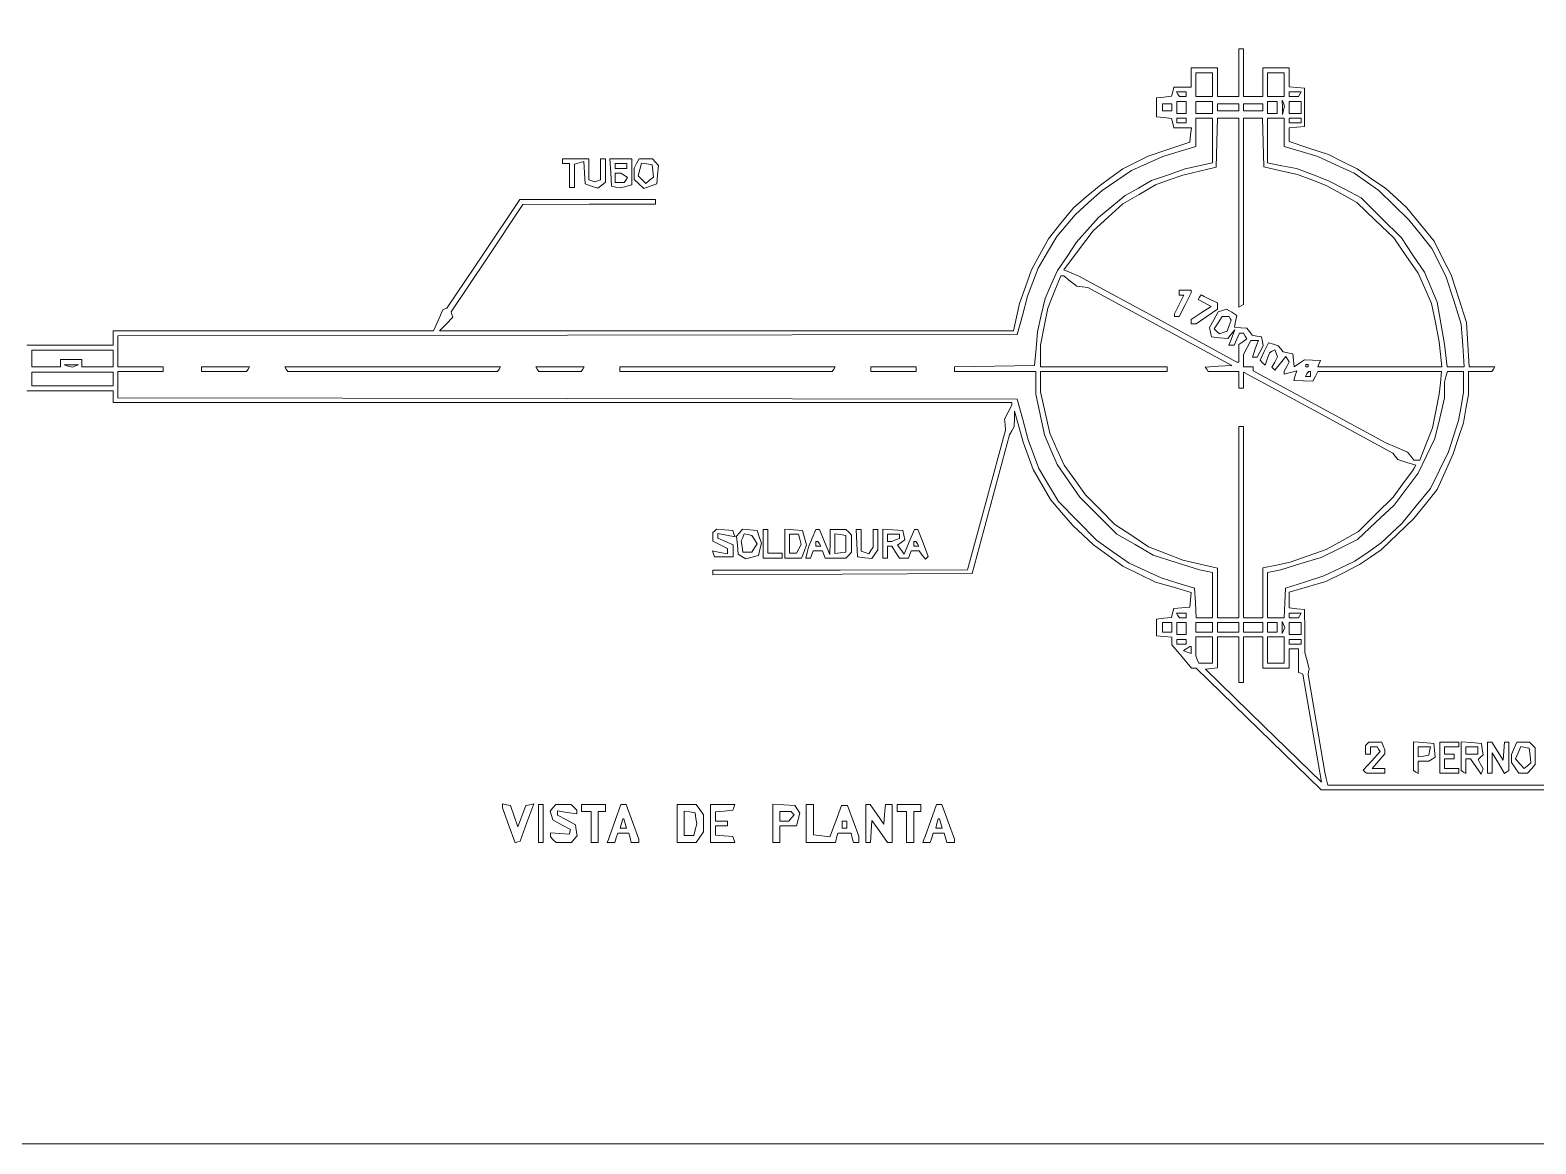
# Paper-space layout 'AN-21-DGE-076-A' of a CAD drawing. Header units: metres, sheet in millimetres. Extents: x 12 to 193, y 4 to 291.
# Drawn here: x 72.6 to 152.3, y 57.5 to 116.4 of the extents above; entities that cross this region are included whole.
import ezdxf

# ---------------------------------------------------------------- set-up
doc = ezdxf.new("R2010")
doc.units = ezdxf.units.M
doc.layers.add('DGE_CONTORNOS', color=7, linetype='Continuous', lineweight=0)
doc.layers.add('DGE_DATOS', color=7, linetype='Continuous', lineweight=0)

# ---------------------------------------------------------------- blocks, each defined once
blk = doc.blocks.new('LP_REF_DGE_MT_076_A')
at = {"layer": 'DGE_CONTORNOS'}
for points in [[(193.113, 163.694), (193.113, 57.519), (117.987, 57.519), (42.86, 57.519), (42.86, 163.694), (42.86, 269.87), (117.987, 269.87), (193.113, 269.87)], [(135.188, 113.547), (135.188, 112.915), (134.745, 112.915), (134.302, 112.915), (134.302, 113.547), (134.302, 114.179), (134.745, 114.179), (135.188, 114.179)], [(138.982, 113.547), (138.982, 112.915), (138.539, 112.915), (138.097, 112.915), (138.097, 113.547), (138.097, 114.179), (138.539, 114.179), (138.982, 114.179)], [(133.796, 113.041), (133.796, 112.915), (133.614, 112.915), (133.432, 112.915), (133.354, 113.041), (133.276, 113.168), (133.536, 113.168), (133.796, 113.168)], [(139.804, 113.041), (139.726, 112.915), (139.48, 112.915), (139.235, 112.915), (139.235, 113.041), (139.235, 113.168), (139.558, 113.168), (139.882, 113.168)], [(133.038, 112.346), (133.038, 112.156), (132.785, 112.156), (132.532, 112.156), (132.532, 112.346), (132.532, 112.535), (132.785, 112.535), (133.038, 112.535)], [(133.796, 112.346), (133.796, 112.029), (133.543, 112.029), (133.29, 112.029), (133.29, 112.346), (133.29, 112.662), (133.543, 112.662), (133.796, 112.662)], [(135.188, 112.346), (135.188, 112.029), (134.745, 112.029), (134.302, 112.029), (134.302, 112.346), (134.302, 112.662), (134.745, 112.662), (135.188, 112.662)], [(136.579, 112.346), (136.579, 112.156), (136.01, 112.156), (135.441, 112.156), (135.441, 112.346), (135.441, 112.535), (136.01, 112.535), (136.579, 112.535)], [(137.844, 112.346), (137.844, 112.156), (137.338, 112.156), (136.832, 112.156), (136.832, 112.346), (136.832, 112.535), (137.338, 112.535), (137.844, 112.535)], [(138.602, 112.346), (138.602, 112.029), (138.35, 112.029), (138.097, 112.029), (138.097, 112.346), (138.097, 112.662), (138.35, 112.662), (138.602, 112.662)], [(138.943, 112.19), (138.885, 111.966), (138.88, 112.346), (138.875, 112.725), (138.938, 112.569), (139.001, 112.414)], [(139.867, 112.346), (139.867, 112.029), (139.551, 112.029), (139.235, 112.029), (139.235, 112.346), (139.235, 112.662), (139.551, 112.662), (139.867, 112.662)], [(135.188, 110.595), (135.188, 109.414), (134.46, 109.256), (133.733, 109.098), (132.848, 108.785), (131.964, 108.471), (131.267, 108.078), (130.571, 107.685), (129.861, 107.098), (129.151, 106.512), (128.573, 105.86), (127.994, 105.209), (127.485, 104.459), (126.975, 103.708), (126.65, 102.974), (126.326, 102.24), (126.126, 101.36), (125.926, 100.48), (125.845, 99.583), (125.765, 98.686), (123.647, 98.652), (121.528, 98.617), (121.528, 98.493), (121.528, 98.37), (123.678, 98.37), (125.828, 98.37), (125.833, 97.769), (125.838, 97.169), (126.067, 96.093), (126.296, 95.018), (126.629, 94.237), (126.962, 93.456), (127.561, 92.593), (128.16, 91.73), (129.142, 90.754), (130.125, 89.778), (131.085, 89.216), (132.046, 88.653), (133.269, 88.269), (134.492, 87.885), (134.84, 87.813), (135.188, 87.741), (135.188, 86.542), (135.188, 85.343), (134.751, 85.343), (134.314, 85.343), (134.277, 86.129), (134.239, 86.914), (133.354, 87.185), (132.468, 87.457), (131.621, 87.844), (130.773, 88.231), (129.913, 88.838), (129.054, 89.446), (128.042, 90.474), (127.03, 91.503), (126.513, 92.375), (125.996, 93.248), (125.712, 94.007), (125.427, 94.765), (125.141, 95.841), (124.855, 96.916), (101.058, 96.948), (77.262, 96.979), (77.262, 97.675), (77.262, 98.37), (78.463, 98.37), (79.665, 98.37), (79.665, 98.497), (79.665, 98.623), (78.463, 98.623), (77.262, 98.623), (77.262, 99.445), (77.262, 100.266), (101.059, 100.298), (124.856, 100.33), (125.127, 101.342), (125.399, 102.354), (125.682, 103.099), (125.965, 103.845), (126.458, 104.68), (126.951, 105.516), (127.433, 106.09), (127.915, 106.665), (128.627, 107.308), (129.339, 107.952), (130.116, 108.479), (130.892, 109.007), (131.723, 109.38), (132.554, 109.752), (133.428, 110.018), (134.302, 110.283), (134.302, 111.03), (134.302, 111.776), (134.745, 111.776), (135.188, 111.776)], [(136.579, 106.773), (136.579, 101.77), (136.705, 101.848), (136.832, 101.926), (136.832, 106.851), (136.832, 111.776), (137.333, 111.776), (137.835, 111.776), (137.871, 110.484), (137.907, 109.192), (138.792, 108.99), (139.678, 108.787), (140.436, 108.503), (141.195, 108.218), (142.005, 107.767), (142.814, 107.316), (143.795, 106.379), (144.775, 105.443), (145.421, 104.508), (146.067, 103.574), (146.423, 102.774), (146.778, 101.975), (146.982, 100.963), (147.185, 99.951), (147.251, 99.287), (147.317, 98.623), (144.039, 98.623), (140.76, 98.623), (140.826, 98.793), (140.891, 98.964), (140.474, 98.976), (140.057, 98.988), (139.781, 98.808), (139.504, 98.628), (139.464, 98.972), (139.425, 99.316), (139.175, 99.364), (138.925, 99.411), (138.795, 99.574), (138.666, 99.736), (138.405, 99.813), (138.144, 99.89), (137.924, 99.427), (137.704, 98.965), (137.832, 98.837), (137.961, 98.708), (138.084, 99.033), (138.207, 99.357), (138.343, 99.441), (138.478, 99.524), (138.55, 99.336), (138.622, 99.149), (138.475, 98.875), (138.329, 98.601), (138.408, 98.522), (138.487, 98.443), (138.777, 98.807), (139.067, 99.171), (139.157, 99.026), (139.247, 98.881), (139.114, 98.634), (138.982, 98.387), (138.982, 98.313), (138.982, 98.239), (139.312, 98.322), (139.642, 98.404), (139.563, 98.155), (139.484, 97.906), (139.988, 97.886), (140.492, 97.866), (140.627, 98.118), (140.761, 98.37), (144.03, 98.37), (147.298, 98.37), (147.242, 97.769), (147.185, 97.169), (147.003, 96.283), (146.821, 95.398), (146.486, 94.544), (146.151, 93.69), (145.997, 93.69), (145.843, 93.69), (145.671, 93.897), (145.499, 94.104), (144.928, 94.349), (144.357, 94.594), (140.847, 96.499), (137.338, 98.405), (137.338, 98.514), (137.338, 98.623), (137.085, 98.623), (136.832, 98.623), (136.832, 98.945), (136.832, 99.268), (137.025, 99.641), (137.218, 100.014), (137.418, 100.014), (137.618, 100.014), (137.527, 99.793), (137.435, 99.572), (137.372, 99.35), (137.308, 99.129), (137.428, 99.129), (137.548, 99.129), (137.708, 99.428), (137.869, 99.728), (137.823, 99.965), (137.777, 100.201), (137.529, 100.249), (137.281, 100.297), (137.144, 100.483), (137.008, 100.67), (136.676, 100.69), (136.345, 100.71), (136.406, 101.026), (136.468, 101.342), (136.199, 101.506), (135.931, 101.67), (135.704, 101.598), (135.478, 101.527), (135.255, 101.113), (135.032, 100.7), (135.079, 100.452), (135.126, 100.204), (135.562, 100.162), (135.999, 100.121), (136.179, 100.352), (136.36, 100.583), (136.292, 100.394), (136.224, 100.204), (136.135, 99.983), (136.046, 99.761), (136.189, 99.761), (136.331, 99.761), (136.475, 100.077), (136.619, 100.394), (136.718, 100.394), (136.817, 100.394), (136.907, 100.248), (136.997, 100.102), (136.788, 99.949), (136.579, 99.797), (136.579, 99.336), (136.579, 98.876), (136.526, 98.876), (136.473, 98.876), (132.293, 101.151), (128.112, 103.425), (127.713, 103.588), (127.314, 103.751), (128.095, 104.786), (128.875, 105.822), (129.66, 106.529), (130.445, 107.237), (131.304, 107.744), (132.162, 108.252), (132.885, 108.508), (133.607, 108.764), (134.492, 108.977), (135.377, 109.189), (135.413, 110.483), (135.449, 111.776), (136.014, 111.776), (136.579, 111.776)], [(133.796, 111.65), (133.796, 111.523), (133.543, 111.523), (133.29, 111.523), (133.29, 111.65), (133.29, 111.776), (133.543, 111.776), (133.796, 111.776)], [(138.982, 111.03), (138.982, 110.283), (139.87, 110.014), (140.758, 109.744), (141.717, 109.307), (142.675, 108.87), (143.327, 108.406), (143.978, 107.941), (144.778, 107.171), (145.578, 106.401), (146.184, 105.642), (146.791, 104.883), (147.171, 104.125), (147.552, 103.366), (147.948, 102.125), (148.345, 100.885), (148.425, 99.754), (148.505, 98.623), (148.052, 98.623), (147.598, 98.623), (147.526, 99.224), (147.455, 99.824), (147.261, 100.933), (147.068, 102.041), (146.731, 102.83), (146.395, 103.619), (145.786, 104.531), (145.178, 105.443), (144.11, 106.504), (143.042, 107.565), (142.182, 108.016), (141.322, 108.467), (140.472, 108.787), (139.622, 109.106), (138.859, 109.256), (138.097, 109.406), (138.097, 110.591), (138.097, 111.776), (138.539, 111.776), (138.982, 111.776)], [(139.867, 111.65), (139.867, 111.523), (139.551, 111.523), (139.235, 111.523), (139.235, 111.65), (139.235, 111.776), (139.551, 111.776), (139.867, 111.776)], [(100.786, 109.5), (100.786, 109.373), (100.976, 109.373), (101.166, 109.373), (101.166, 108.741), (101.166, 108.109), (101.292, 108.109), (101.419, 108.109), (101.419, 108.726), (101.419, 109.344), (101.665, 109.408), (101.912, 109.473), (101.95, 108.888), (101.988, 108.303), (102.328, 108.184), (102.668, 108.065), (102.866, 108.229), (103.063, 108.393), (103.063, 109.009), (103.063, 109.626), (102.936, 109.626), (102.81, 109.626), (102.81, 109.071), (102.81, 108.515), (102.652, 108.457), (102.494, 108.399), (102.336, 108.454), (102.177, 108.509), (102.177, 109.068), (102.177, 109.626), (101.482, 109.626), (100.786, 109.626)], [(103.341, 108.9), (103.379, 108.174), (103.61, 108.13), (103.842, 108.086), (104.148, 108.163), (104.454, 108.24), (104.454, 108.933), (104.454, 109.626), (103.879, 109.626), (103.303, 109.626)], [(104.201, 109.247), (104.201, 109.12), (103.885, 109.12), (103.569, 109.12), (103.569, 109.247), (103.569, 109.373), (103.885, 109.373), (104.201, 109.373)], [(104.711, 109.382), (104.581, 109.137), (104.581, 108.832), (104.581, 108.527), (104.837, 108.295), (105.094, 108.062), (105.438, 108.183), (105.782, 108.303), (105.822, 108.784), (105.862, 109.265), (105.711, 109.445), (105.561, 109.626), (105.202, 109.626), (104.842, 109.626)], [(105.567, 108.983), (105.605, 108.656), (105.403, 108.488), (105.2, 108.32), (105, 108.52), (104.801, 108.72), (104.885, 109.055), (104.969, 109.39), (105.249, 109.35), (105.529, 109.31)], [(104.059, 108.753), (104.234, 108.643), (104.147, 108.502), (104.06, 108.362), (103.814, 108.362), (103.569, 108.362), (103.569, 108.614), (103.569, 108.867), (103.727, 108.866), (103.885, 108.864)], [(127.657, 103.157), (128.003, 102.886), (128.295, 102.854), (128.588, 102.821), (132.4, 100.754), (136.213, 98.686), (135.507, 98.648), (134.801, 98.61), (134.875, 98.49), (134.95, 98.37), (135.764, 98.37), (136.579, 98.37), (136.579, 97.927), (136.579, 97.485), (136.705, 97.485), (136.832, 97.485), (136.832, 97.915), (136.832, 98.346), (140.774, 96.202), (144.717, 94.058), (144.853, 93.888), (144.989, 93.718), (145.465, 93.568), (145.94, 93.417), (145.853, 93.269), (145.765, 93.121), (145.256, 92.426), (144.748, 91.73), (143.83, 90.822), (142.912, 89.914), (142.054, 89.434), (141.195, 88.953), (140.247, 88.617), (139.298, 88.282), (138.571, 88.132), (137.844, 87.981), (137.844, 86.662), (137.844, 85.343), (137.338, 85.343), (136.832, 85.343), (136.832, 90.402), (136.832, 95.461), (136.705, 95.461), (136.579, 95.461), (136.579, 90.402), (136.579, 85.343), (136.01, 85.343), (135.441, 85.343), (135.441, 86.661), (135.441, 87.979), (134.531, 88.186), (133.621, 88.393), (132.711, 88.746), (131.8, 89.1), (130.907, 89.693), (130.014, 90.287), (129.234, 91.072), (128.455, 91.857), (127.898, 92.635), (127.341, 93.413), (126.955, 94.266), (126.568, 95.118), (126.328, 96.206), (126.087, 97.295), (126.084, 97.833), (126.081, 98.37), (129.433, 98.37), (132.785, 98.37), (132.785, 98.497), (132.785, 98.623), (129.433, 98.623), (126.081, 98.623), (126.081, 99.197), (126.081, 99.772), (126.276, 100.747), (126.471, 101.722), (126.814, 102.575), (127.156, 103.428), (127.234, 103.429), (127.312, 103.429)], [(133.417, 102.544), (133.417, 102.417), (133.546, 102.417), (133.675, 102.417), (133.42, 101.916), (133.164, 101.416), (133.164, 101.347), (133.164, 101.279), (133.288, 101.279), (133.413, 101.279), (133.731, 101.907), (134.049, 102.535), (134.049, 102.603), (134.049, 102.67), (133.733, 102.67), (133.417, 102.67)], [(134.5, 102.303), (134.421, 102.176), (134.763, 101.997), (135.105, 101.818), (134.577, 101.468), (134.049, 101.119), (134.049, 101.009), (134.049, 100.9), (134.185, 100.9), (134.32, 100.9), (134.88, 101.285), (135.441, 101.671), (135.441, 101.834), (135.441, 101.997), (135.093, 102.172), (134.745, 102.346), (134.662, 102.388), (134.578, 102.431)], [(136.114, 101.184), (136.17, 101.089), (136.061, 100.802), (135.953, 100.514), (135.751, 100.437), (135.55, 100.36), (135.413, 100.497), (135.276, 100.634), (135.488, 100.956), (135.699, 101.279), (135.879, 101.279), (136.058, 101.279)], [(77.009, 99.066), (77.009, 98.623), (76.187, 98.623), (75.365, 98.623), (75.365, 98.813), (75.365, 99.002), (74.796, 99.002), (74.226, 99.002), (74.226, 98.813), (74.226, 98.623), (73.468, 98.623), (72.709, 98.623), (72.709, 99.066), (72.709, 99.508), (74.859, 99.508), (77.009, 99.508)], [(77.009, 97.975), (77.009, 97.611), (74.859, 97.611), (72.709, 97.611), (72.709, 97.972), (72.709, 98.333), (74.859, 98.336), (77.009, 98.339)], [(75.019, 98.666), (74.864, 98.604), (74.64, 98.662), (74.416, 98.72), (74.796, 98.725), (75.175, 98.729)], [(81.688, 98.497), (81.688, 98.37), (82.883, 98.37), (84.077, 98.37), (84.155, 98.497), (84.233, 98.623), (82.961, 98.623), (81.688, 98.623)], [(86.178, 98.497), (86.256, 98.37), (91.806, 98.37), (97.356, 98.37), (97.435, 98.497), (97.513, 98.623), (91.806, 98.623), (86.1, 98.623)], [(99.458, 98.497), (99.536, 98.37), (100.66, 98.37), (101.783, 98.37), (101.861, 98.497), (101.939, 98.623), (100.66, 98.623), (99.38, 98.623)], [(103.822, 98.497), (103.822, 98.37), (109.442, 98.37), (115.063, 98.37), (115.141, 98.497), (115.219, 98.623), (109.521, 98.623), (103.822, 98.623)], [(117.102, 98.497), (117.102, 98.37), (118.303, 98.37), (119.505, 98.37), (119.505, 98.497), (119.505, 98.623), (118.303, 98.623), (117.102, 98.623)], [(148.468, 97.824), (148.468, 97.278), (148.335, 96.528), (148.202, 95.777), (147.936, 94.955), (147.67, 94.133), (147.195, 93.157), (146.72, 92.181), (145.962, 91.26), (145.204, 90.339), (144.654, 89.823), (144.104, 89.307), (143.413, 88.823), (142.721, 88.34), (141.895, 87.952), (141.069, 87.565), (140.057, 87.235), (139.045, 86.906), (139.007, 86.125), (138.97, 85.343), (138.533, 85.343), (138.097, 85.343), (138.097, 86.542), (138.097, 87.741), (138.444, 87.815), (138.792, 87.89), (139.864, 88.21), (140.937, 88.531), (141.895, 89.013), (142.854, 89.495), (143.824, 90.401), (144.795, 91.308), (145.434, 92.151), (146.072, 92.995), (146.512, 93.909), (146.951, 94.824), (147.203, 95.906), (147.456, 96.989), (147.457, 97.395), (147.459, 97.801), (147.535, 98.085), (147.612, 98.37), (148.04, 98.37), (148.468, 98.37)], [(140.373, 98.244), (140.373, 98.117), (140.239, 98.117), (140.105, 98.117), (140.183, 98.244), (140.262, 98.37), (140.317, 98.37), (140.373, 98.37)], [(140.247, 98.686), (140.247, 98.623), (140.183, 98.623), (140.12, 98.623), (140.12, 98.686), (140.12, 98.749), (140.183, 98.749), (140.247, 98.749)], [(108.845, 89.944), (108.754, 89.854), (108.754, 89.625), (108.754, 89.397), (109.134, 89.201), (109.513, 89.004), (109.513, 88.865), (109.513, 88.726), (109.123, 88.804), (108.734, 88.882), (108.786, 88.725), (108.839, 88.568), (109.334, 88.568), (109.829, 88.568), (109.829, 88.884), (109.829, 89.201), (109.418, 89.382), (109.007, 89.562), (109.007, 89.68), (109.007, 89.798), (109.463, 89.712), (109.919, 89.627), (109.864, 89.793), (109.81, 89.959), (109.372, 89.997), (108.935, 90.035)], [(110.158, 89.848), (110.003, 89.661), (110.042, 89.191), (110.082, 88.72), (110.284, 88.594), (110.486, 88.468), (110.82, 88.552), (111.153, 88.635), (111.237, 88.967), (111.32, 89.299), (111.205, 89.629), (111.089, 89.959), (110.702, 89.998), (110.314, 90.036)], [(112.548, 89.271), (112.548, 88.505), (112.994, 88.505), (113.44, 88.505), (113.572, 88.853), (113.705, 89.201), (113.597, 89.58), (113.489, 89.959), (113.019, 89.999), (112.548, 90.038)], [(117.734, 89.271), (117.734, 88.505), (117.86, 88.505), (117.987, 88.505), (117.987, 88.821), (117.987, 89.137), (118.099, 89.137), (118.211, 89.137), (118.418, 88.821), (118.625, 88.505), (118.862, 88.505), (119.098, 88.505), (119.171, 88.695), (119.244, 88.884), (119.455, 88.884), (119.666, 88.884), (119.828, 88.663), (119.99, 88.442), (120.066, 88.518), (120.142, 88.595), (119.869, 89.309), (119.596, 90.023), (119.504, 90.023), (119.412, 90.023), (119.14, 89.369), (118.868, 88.715), (118.694, 88.954), (118.519, 89.192), (118.71, 89.331), (118.9, 89.47), (118.853, 89.715), (118.807, 89.959), (118.27, 89.998), (117.734, 90.037)], [(110.953, 89.485), (111.093, 89.264), (110.953, 89.043), (110.814, 88.821), (110.574, 88.821), (110.335, 88.821), (110.294, 89.115), (110.252, 89.409), (110.325, 89.599), (110.398, 89.788), (110.606, 89.747), (110.814, 89.707)], [(111.41, 89.264), (111.41, 88.505), (111.916, 88.505), (112.422, 88.505), (112.422, 88.631), (112.422, 88.758), (112.043, 88.758), (111.663, 88.758), (111.663, 89.39), (111.663, 90.023), (111.537, 90.023), (111.41, 90.023)], [(113.349, 89.496), (113.421, 89.223), (113.296, 88.99), (113.172, 88.758), (112.987, 88.758), (112.801, 88.758), (112.801, 89.264), (112.801, 89.77), (113.04, 89.77), (113.278, 89.77)], [(114.001, 89.556), (113.806, 89.089), (113.733, 88.797), (113.659, 88.505), (113.786, 88.505), (113.913, 88.505), (113.985, 88.695), (114.058, 88.884), (114.302, 88.884), (114.545, 88.884), (114.618, 88.695), (114.691, 88.505), (115.238, 88.505), (115.786, 88.505), (115.938, 88.657), (116.09, 88.809), (116.09, 89.264), (116.09, 89.719), (115.938, 89.871), (115.786, 90.023), (115.369, 90.023), (114.952, 90.023), (114.945, 89.359), (114.938, 88.695), (114.66, 89.359), (114.382, 90.022), (114.289, 90.023), (114.196, 90.023)], [(114.382, 89.264), (114.461, 89.137), (114.327, 89.137), (114.193, 89.137), (114.193, 89.264), (114.193, 89.39), (114.248, 89.39), (114.304, 89.39)], [(115.774, 89.264), (115.774, 88.821), (115.489, 88.781), (115.204, 88.74), (115.204, 89.264), (115.204, 89.787), (115.489, 89.747), (115.774, 89.707)], [(116.368, 89.295), (116.406, 88.568), (116.779, 88.526), (117.152, 88.483), (117.317, 88.708), (117.481, 88.933), (117.481, 89.478), (117.481, 90.023), (117.355, 90.023), (117.228, 90.023), (117.226, 89.548), (117.224, 89.074), (117.112, 88.898), (117.001, 88.721), (116.798, 88.799), (116.596, 88.876), (116.596, 89.45), (116.596, 90.023), (116.463, 90.023), (116.33, 90.023)], [(118.619, 89.657), (118.619, 89.544), (118.419, 89.467), (118.219, 89.39), (118.103, 89.39), (117.987, 89.39), (117.987, 89.58), (117.987, 89.77), (118.303, 89.77), (118.619, 89.77)], [(119.568, 89.264), (119.646, 89.137), (119.512, 89.137), (119.378, 89.137), (119.378, 89.264), (119.378, 89.39), (119.434, 89.39), (119.49, 89.39)], [(133.796, 85.47), (133.796, 85.343), (133.614, 85.343), (133.432, 85.343), (133.354, 85.47), (133.276, 85.596), (133.536, 85.596), (133.796, 85.596)], [(139.804, 85.47), (139.726, 85.343), (139.48, 85.343), (139.235, 85.343), (139.235, 85.47), (139.235, 85.596), (139.558, 85.596), (139.882, 85.596)], [(133.038, 84.837), (133.038, 84.584), (132.785, 84.584), (132.532, 84.584), (132.532, 84.837), (132.532, 85.09), (132.785, 85.09), (133.038, 85.09)], [(133.796, 84.774), (133.796, 84.458), (133.543, 84.458), (133.29, 84.458), (133.29, 84.774), (133.29, 85.09), (133.543, 85.09), (133.796, 85.09)], [(135.188, 84.837), (135.188, 84.584), (134.745, 84.584), (134.302, 84.584), (134.302, 84.837), (134.302, 85.09), (134.745, 85.09), (135.188, 85.09)], [(136.579, 84.837), (136.579, 84.584), (136.01, 84.584), (135.441, 84.584), (135.441, 84.837), (135.441, 85.09), (136.01, 85.09), (136.579, 85.09)], [(137.844, 84.837), (137.844, 84.584), (137.338, 84.584), (136.832, 84.584), (136.832, 84.837), (136.832, 85.09), (137.338, 85.09), (137.844, 85.09)], [(138.602, 84.837), (138.602, 84.584), (138.35, 84.584), (138.097, 84.584), (138.097, 84.837), (138.097, 85.09), (138.35, 85.09), (138.602, 85.09)], [(138.939, 84.679), (138.875, 84.521), (138.875, 84.837), (138.875, 85.153), (138.939, 84.995), (139.003, 84.837)], [(139.867, 84.774), (139.867, 84.458), (139.551, 84.458), (139.235, 84.458), (139.235, 84.774), (139.235, 85.09), (139.551, 85.09), (139.867, 85.09)], [(133.796, 84.078), (133.796, 83.952), (133.543, 83.952), (133.29, 83.952), (133.29, 84.078), (133.29, 84.205), (133.543, 84.205), (133.796, 84.205)], [(134.049, 83.64), (134.049, 83.454), (133.849, 83.531), (133.649, 83.608), (133.817, 83.715), (133.986, 83.822), (134.018, 83.823), (134.049, 83.825)], [(135.188, 83.636), (135.188, 82.94), (134.822, 82.94), (134.456, 82.94), (134.379, 83.14), (134.302, 83.34), (134.302, 83.836), (134.302, 84.331), (134.745, 84.331), (135.188, 84.331)], [(136.579, 83.13), (136.579, 81.928), (136.705, 81.928), (136.832, 81.928), (136.832, 83.13), (136.832, 84.331), (137.338, 84.331), (137.844, 84.331), (137.844, 83.509), (137.844, 82.687), (138.539, 82.687), (139.235, 82.687), (139.235, 83.193), (139.235, 83.699), (139.488, 83.699), (139.741, 83.699), (139.741, 83.077), (139.741, 82.455), (139.852, 82.413), (139.963, 82.371), (140.457, 79.51), (140.951, 76.649), (137.878, 79.637), (134.805, 82.624), (135.123, 82.664), (135.441, 82.704), (135.441, 83.518), (135.441, 84.331), (136.01, 84.331), (136.579, 84.331)], [(138.982, 83.636), (138.982, 82.94), (138.539, 82.94), (138.097, 82.94), (138.097, 83.636), (138.097, 84.331), (138.539, 84.331), (138.982, 84.331)], [(139.867, 84.078), (139.867, 83.952), (139.551, 83.952), (139.235, 83.952), (139.235, 84.078), (139.235, 84.205), (139.551, 84.205), (139.867, 84.205)], [(143.366, 78.682), (143.282, 78.598), (143.282, 78.366), (143.282, 78.134), (143.409, 78.134), (143.535, 78.134), (143.535, 78.324), (143.535, 78.513), (143.717, 78.513), (143.9, 78.513), (143.975, 78.392), (144.05, 78.271), (143.605, 77.779), (143.16, 77.286), (143.242, 77.204), (143.324, 77.122), (143.809, 77.122), (144.294, 77.122), (144.294, 77.249), (144.294, 77.375), (143.966, 77.375), (143.639, 77.375), (143.966, 77.764), (144.294, 78.153), (144.294, 78.26), (144.294, 78.366), (144.217, 78.566), (144.14, 78.766), (143.796, 78.766), (143.451, 78.766)], [(145.812, 78.022), (145.812, 77.264), (145.938, 77.185), (146.065, 77.107), (146.065, 77.431), (146.065, 77.755), (146.349, 77.757), (146.634, 77.759), (146.802, 77.865), (146.97, 77.972), (146.928, 78.337), (146.887, 78.703), (146.349, 78.742), (145.812, 78.781)], [(146.673, 78.292), (146.631, 78.071), (146.348, 78.03), (146.065, 77.99), (146.065, 78.252), (146.065, 78.513), (146.39, 78.513), (146.715, 78.513)], [(147.203, 77.944), (147.203, 77.122), (147.709, 77.122), (148.215, 77.122), (148.215, 77.249), (148.215, 77.375), (147.835, 77.375), (147.456, 77.375), (147.456, 77.628), (147.456, 77.881), (147.709, 77.881), (147.962, 77.881), (147.962, 78.008), (147.962, 78.134), (147.709, 78.134), (147.456, 78.134), (147.456, 78.324), (147.456, 78.513), (147.835, 78.513), (148.215, 78.513), (148.215, 78.64), (148.215, 78.766), (147.709, 78.766), (147.203, 78.766)], [(148.341, 78.022), (148.341, 77.264), (148.468, 77.185), (148.594, 77.107), (148.594, 77.494), (148.594, 77.881), (148.712, 77.881), (148.83, 77.881), (149.116, 77.48), (149.401, 77.078), (149.449, 77.22), (149.496, 77.361), (149.367, 77.602), (149.238, 77.842), (149.37, 77.974), (149.501, 78.105), (149.458, 78.404), (149.416, 78.703), (148.879, 78.742), (148.341, 78.781)], [(149.226, 78.324), (149.226, 78.134), (148.91, 78.134), (148.594, 78.134), (148.594, 78.324), (148.594, 78.513), (148.91, 78.513), (149.226, 78.513)], [(149.732, 77.944), (149.732, 77.122), (149.859, 77.122), (149.985, 77.122), (149.986, 77.66), (149.988, 78.197), (150.311, 77.658), (150.635, 77.118), (150.753, 77.191), (150.871, 77.264), (150.871, 78.015), (150.871, 78.766), (150.752, 78.766), (150.633, 78.766), (150.594, 78.292), (150.554, 77.818), (150.26, 78.292), (149.965, 78.766), (149.848, 78.766), (149.732, 78.766)], [(151.144, 78.444), (150.997, 78.122), (150.997, 77.903), (150.997, 77.684), (151.194, 77.403), (151.391, 77.122), (151.617, 77.122), (151.843, 77.122), (152.053, 77.354), (152.262, 77.585), (152.262, 78.024), (152.262, 78.463), (152.11, 78.615), (151.958, 78.766), (151.624, 78.766), (151.291, 78.766)], [(151.984, 78.059), (152.022, 77.67), (151.845, 77.523), (151.668, 77.376), (151.439, 77.629), (151.21, 77.882), (151.358, 78.207), (151.506, 78.531), (151.726, 78.49), (151.946, 78.448)], [(97.624, 75.393), (97.623, 75.288), (97.958, 74.367), (98.294, 73.446), (98.419, 73.488), (98.545, 73.529), (98.907, 74.513), (99.268, 75.497), (99.063, 75.456), (98.858, 75.415), (98.639, 74.854), (98.42, 74.293), (98.233, 74.854), (98.046, 75.415), (97.835, 75.456), (97.624, 75.497)], [(99.522, 74.466), (99.522, 73.454), (99.648, 73.454), (99.774, 73.454), (99.774, 74.466), (99.774, 75.478), (99.648, 75.478), (99.522, 75.478)], [(100.285, 75.294), (100.133, 75.111), (100.206, 74.883), (100.279, 74.656), (100.742, 74.403), (101.206, 74.15), (101.18, 74.024), (101.154, 73.897), (100.654, 73.931), (100.154, 73.965), (100.154, 73.861), (100.154, 73.758), (100.306, 73.606), (100.457, 73.454), (100.859, 73.454), (101.261, 73.454), (101.413, 73.637), (101.565, 73.82), (101.523, 74.112), (101.482, 74.403), (101.008, 74.656), (100.534, 74.909), (100.534, 75.02), (100.533, 75.131), (101.039, 75.05), (101.545, 74.969), (101.545, 75.072), (101.545, 75.175), (101.393, 75.326), (101.242, 75.478), (100.84, 75.478), (100.438, 75.478)], [(101.798, 75.288), (101.798, 75.099), (102.051, 75.099), (102.304, 75.099), (102.304, 74.277), (102.304, 73.454), (102.494, 73.454), (102.683, 73.454), (102.683, 74.277), (102.683, 75.099), (102.873, 75.099), (103.063, 75.099), (103.063, 75.288), (103.063, 75.478), (102.43, 75.478), (101.798, 75.478)], [(103.58, 74.624), (103.277, 73.771), (103.22, 73.613), (103.162, 73.454), (103.357, 73.454), (103.552, 73.454), (103.632, 73.707), (103.712, 73.96), (104.005, 73.96), (104.298, 73.96), (104.364, 73.707), (104.43, 73.454), (104.632, 73.454), (104.833, 73.454), (104.834, 73.549), (104.835, 73.644), (104.501, 74.561), (104.167, 75.478), (104.025, 75.478), (103.883, 75.478)], [(106.857, 74.466), (106.857, 73.454), (107.356, 73.454), (107.855, 73.454), (108.051, 73.736), (108.248, 74.017), (108.248, 74.466), (108.248, 74.916), (108.051, 75.197), (107.855, 75.478), (107.356, 75.478), (106.857, 75.478)], [(107.848, 74.738), (107.89, 74.441), (107.814, 74.137), (107.738, 73.834), (107.487, 73.834), (107.237, 73.834), (107.237, 74.475), (107.237, 75.116), (107.521, 75.076), (107.806, 75.035)], [(108.628, 74.466), (108.628, 73.454), (109.271, 73.454), (109.914, 73.454), (109.862, 73.613), (109.81, 73.771), (109.345, 73.81), (108.881, 73.849), (108.881, 74.094), (108.881, 74.34), (109.197, 74.34), (109.513, 74.34), (109.513, 74.466), (109.513, 74.593), (109.197, 74.593), (108.881, 74.593), (108.881, 74.838), (108.881, 75.083), (109.345, 75.123), (109.81, 75.162), (109.862, 75.32), (109.914, 75.478), (109.271, 75.478), (108.628, 75.478)], [(111.916, 74.473), (111.916, 73.454), (112.106, 73.454), (112.296, 73.454), (112.296, 73.897), (112.296, 74.34), (112.736, 74.34), (113.176, 74.34), (113.26, 74.676), (113.345, 75.011), (113.218, 75.213), (113.092, 75.415), (112.504, 75.453), (111.916, 75.492)], [(112.969, 75.015), (113.052, 74.932), (112.911, 74.762), (112.77, 74.593), (112.533, 74.593), (112.296, 74.593), (112.296, 74.846), (112.296, 75.099), (112.591, 75.099), (112.886, 75.099)], [(113.687, 74.466), (113.687, 73.454), (114.457, 73.454), (115.228, 73.454), (115.294, 73.707), (115.36, 73.96), (115.71, 73.96), (116.06, 73.96), (116.126, 73.707), (116.193, 73.454), (116.331, 73.454), (116.469, 73.454), (116.469, 73.629), (116.469, 73.803), (116.166, 74.609), (115.863, 75.415), (115.709, 75.415), (115.554, 75.415), (115.248, 74.587), (114.942, 73.759), (114.504, 73.81), (114.066, 73.862), (114.066, 74.67), (114.066, 75.478), (113.876, 75.478), (113.687, 75.478)], [(116.849, 74.466), (116.849, 73.454), (116.968, 73.454), (117.088, 73.454), (117.126, 74.036), (117.165, 74.617), (117.573, 74.036), (117.982, 73.454), (118.111, 73.454), (118.24, 73.454), (118.24, 74.466), (118.24, 75.478), (118.057, 75.478), (117.875, 75.478), (117.836, 74.949), (117.797, 74.421), (117.432, 74.949), (117.067, 75.478), (116.958, 75.478), (116.849, 75.478)], [(118.493, 75.288), (118.493, 75.099), (118.746, 75.099), (118.999, 75.099), (118.999, 74.277), (118.999, 73.454), (119.188, 73.454), (119.378, 73.454), (119.378, 74.277), (119.378, 75.099), (119.568, 75.099), (119.758, 75.099), (119.758, 75.288), (119.758, 75.478), (119.125, 75.478), (118.493, 75.478)], [(120.275, 74.624), (119.972, 73.771), (119.914, 73.613), (119.857, 73.454), (120.052, 73.454), (120.246, 73.454), (120.327, 73.707), (120.407, 73.96), (120.7, 73.96), (120.993, 73.96), (121.059, 73.707), (121.125, 73.454), (121.327, 73.454), (121.528, 73.454), (121.529, 73.549), (121.529, 73.644), (121.196, 74.561), (120.862, 75.478), (120.72, 75.478), (120.577, 75.478)], [(104.111, 74.466), (104.177, 74.213), (104.011, 74.213), (103.845, 74.213), (103.912, 74.466), (103.978, 74.719), (104.011, 74.719), (104.045, 74.719)], [(115.837, 74.403), (115.837, 74.213), (115.71, 74.213), (115.584, 74.213), (115.584, 74.403), (115.584, 74.593), (115.71, 74.593), (115.837, 74.593)], [(120.806, 74.466), (120.872, 74.213), (120.706, 74.213), (120.54, 74.213), (120.606, 74.466), (120.672, 74.719), (120.706, 74.719), (120.74, 74.719)]]:
    blk.add_lwpolyline(points, close=True, dxfattribs=at)
for points in [[(72.456, 97.358), (74.732, 97.358), (77.009, 97.358), (77.009, 97.042), (77.009, 96.726), (100.786, 96.726), (124.564, 96.726), (124.564, 96.656), (124.564, 96.587), (124.375, 96.221), (124.186, 95.856), (124.209, 95.564), (124.231, 95.271), (123.228, 91.573), (122.224, 87.874), (115.489, 87.873), (108.754, 87.873), (108.754, 87.745), (108.754, 87.617), (115.608, 87.65), (122.462, 87.683), (123.448, 91.351), (124.435, 95.018), (124.563, 95.238), (124.69, 95.458), (124.702, 95.87), (124.713, 96.283), (124.941, 95.461), (125.17, 94.639), (125.428, 93.915), (125.686, 93.191), (126.15, 92.397), (126.614, 91.604), (127.201, 90.914), (127.789, 90.223), (128.338, 89.717), (128.888, 89.21), (129.666, 88.643), (130.445, 88.075), (131.303, 87.657), (132.161, 87.239), (133.111, 86.96), (134.061, 86.68), (134.024, 86.296), (133.986, 85.912), (133.561, 85.872), (133.136, 85.831), (133.074, 85.594), (133.012, 85.357), (132.614, 85.319), (132.215, 85.28), (132.215, 84.837), (132.215, 84.395), (132.626, 84.355), (133.038, 84.315), (133.038, 84.12), (133.038, 83.924), (133.555, 83.305), (134.073, 82.687), (134.199, 82.687), (134.324, 82.687), (137.628, 79.462), (140.931, 76.237), (153.426, 76.237)], [(153.6, 76.49), (141.279, 76.49), (141.206, 76.838), (141.134, 77.185), (140.688, 79.763), (140.243, 82.34), (140.269, 82.482), (140.294, 82.624), (140.185, 83.067), (140.075, 83.509), (140.066, 84.648), (140.057, 85.786), (139.646, 85.825), (139.235, 85.865), (139.235, 86.28), (139.235, 86.695), (140.206, 86.977), (141.177, 87.26), (142.071, 87.709), (142.966, 88.159), (143.535, 88.546), (144.104, 88.932), (144.971, 89.762), (145.837, 90.592), (146.45, 91.36), (147.062, 92.127), (147.493, 93.073), (147.924, 94.019), (148.189, 94.835), (148.455, 95.651), (148.588, 96.401), (148.721, 97.152), (148.721, 97.761), (148.721, 98.37), (149.345, 98.37), (149.97, 98.37), (150.048, 98.497), (150.127, 98.623), (149.442, 98.623), (148.758, 98.623), (148.687, 99.793), (148.616, 100.963), (148.21, 102.228), (147.805, 103.492), (147.36, 104.377), (146.915, 105.262), (146.191, 106.148), (145.467, 107.034), (144.91, 107.546), (144.354, 108.058), (143.597, 108.572), (142.839, 109.086), (142.081, 109.465), (141.322, 109.844), (140.278, 110.188), (139.235, 110.532), (139.235, 110.893), (139.235, 111.254), (139.646, 111.294), (140.057, 111.334), (140.057, 112.346), (140.057, 113.357), (139.646, 113.397), (139.235, 113.437), (139.235, 113.934), (139.235, 114.432), (138.539, 114.432), (137.844, 114.432), (137.844, 113.673), (137.844, 112.915), (137.338, 112.915), (136.832, 112.915), (136.832, 114.179), (136.832, 115.444), (136.705, 115.444), (136.579, 115.444), (136.579, 114.179), (136.579, 112.915), (136.01, 112.915), (135.441, 112.915), (135.441, 113.673), (135.441, 114.432), (134.745, 114.432), (134.049, 114.432), (134.049, 113.926), (134.049, 113.421), (133.595, 113.421), (133.14, 113.421), (133.076, 113.175), (133.012, 112.929), (132.614, 112.89), (132.215, 112.851), (132.215, 112.346), (132.215, 111.84), (132.614, 111.801), (133.012, 111.762), (133.076, 111.516), (133.14, 111.27), (133.603, 111.27), (134.065, 111.27), (134.026, 110.885), (133.986, 110.499), (132.879, 110.128), (131.772, 109.757), (131.108, 109.423), (130.445, 109.089), (129.812, 108.635), (129.18, 108.18), (128.506, 107.607), (127.831, 107.034), (127.165, 106.211), (126.498, 105.389), (126.049, 104.567), (125.6, 103.745), (125.287, 102.86), (124.973, 101.975), (124.812, 101.247), (124.65, 100.52), (109.469, 100.52), (94.289, 100.52), (94.635, 100.881), (94.981, 101.242), (94.943, 101.386), (94.905, 101.529), (96.802, 104.371), (98.699, 107.212), (102.209, 107.218), (105.719, 107.223), (105.719, 107.35), (105.719, 107.476), (102.129, 107.476), (98.539, 107.476), (96.603, 104.599), (94.667, 101.722), (94.566, 101.68), (94.465, 101.638), (94.218, 101.079), (93.971, 100.52), (85.49, 100.52), (77.009, 100.52), (77.009, 100.141), (77.009, 99.761), (74.732, 99.761), (72.456, 99.761)]]:
    blk.add_lwpolyline(points, dxfattribs=at)

psp = doc.layouts.new('AN-21-DGE-076-A')

# ---------------------------------------------------------------- block references
at = {"layer": 'DGE_DATOS'}
psp.add_blockref('LP_REF_DGE_MT_076_A', (0, 0), dxfattribs=at)

doc.saveas('drawing.dxf')
